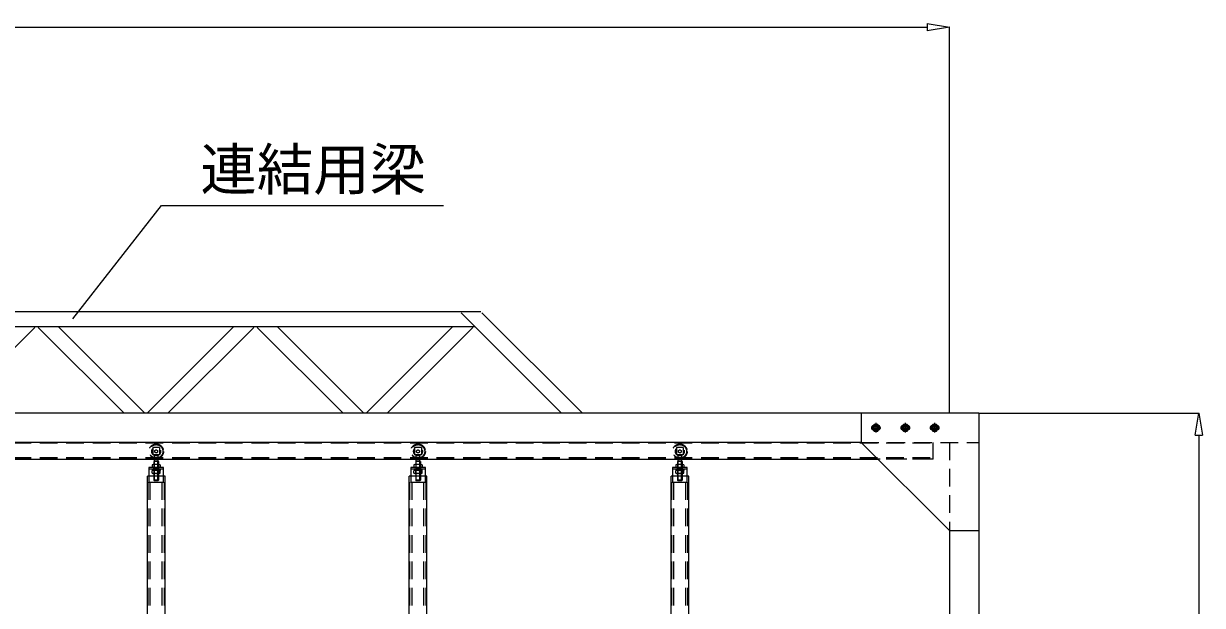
# Model space of a CAD drawing. Units: millimetres, scale not verified. Extents: x -12406 to 12406, y -8553 to 8553.
# Drawn here: x -2011 to 2000, y -1067 to 914 of the extents above; entities that cross this region are included whole.
import ezdxf
from ezdxf.enums import TextEntityAlignment as Align

# ---------------------------------------------------------------- set-up
doc = ezdxf.new("R2010")
doc.units = ezdxf.units.MM
doc.header["$LTSCALE"] = 50
doc.linetypes.add('CHAIN2', pattern=[12, 9, -1, 1, -1])
doc.linetypes.add('DASHED1', pattern=[1.8, 1.2, -0.6])
for name, color, linetype, lineweight in [('0-0_0', 7, 'Continuous', 9), ('0-3_CYG-117', 7, 'Continuous', 9), ('0-B_TEXT', 7, 'Continuous', 9), ('0-F_寸法', 7, 'Continuous', 9)]:
    doc.layers.add(name, color=color, linetype=linetype, lineweight=lineweight)
doc.styles.add('ＭＳ ゴシック', font='')
doc.styles.get('ＭＳ ゴシック').set_extended_font_data('MS Gothic')

msp = doc.modelspace()

# ---------------------------------------------------------------- linework, layer by layer
at = {"layer": '0-0_0'}
for p, q in [((1238.96, -412.03), (1988.63, -412.03)), ((1987.63, -487.03), (1987.63, -4837.03))]:
    msp.add_line(p, q, dxfattribs=at)
at = {"layer": '0-0_0', "color": 134}
for p, q in [((1975.13, -487.03), (1987.63, -412.03)), ((1987.63, -412.03), (2000.13, -487.03)), ((1975.13, -487.03), (2000.13, -487.03))]:
    msp.add_line(p, q, dxfattribs=at)
at = {"layer": '0-3_CYG-117'}
for p, q in [((-454.99, -67.28), (-8967, -67.28)), ((-182.75, -409.85), (-522.82, -70.21)), ((-111.99, -409.85), (-451.99, -70.28)), ((-3304.93, -117.28), (-475.69, -117.28)), ((-2263.43, -409.85), (-1973.48, -120.26)), ((-1671.75, -409.85), (-1961.7, -120.26)), ((-1600.99, -409.85), (-1892.34, -118.87)), ((-1588.69, -409.85), (-1298.08, -119.6)), ((-1517.93, -409.85), (-1227.98, -120.26)), ((-926.25, -409.85), (-1216.21, -120.26)), ((-855.49, -409.85), (-1146.11, -119.6)), ((-843.19, -409.85), (-552.58, -119.6)), ((-772.43, -409.85), (-482.48, -120.26)), ((1238.96, -412.03), (-3354.99, -412.03)), ((1238.96, -412.03), (1238.96, -4412.03)), ((838.96, -512.03), (-10261.02, -512.03)), ((-10318.02, -569.03), (895.96, -569.03)), ((-1585.13, -597.26), (-1585.13, -647.26)), ((-1574.16, -588.27), (-1574.16, -596.22)), ((-1549.89, -587.27), (-1570.99, -587.27)), ((-1549.89, -597.22), (-1570.99, -597.22)), ((-1566.35, -575.45), (-1568.14, -577.25)), ((-1552.14, -577.25), (-1568.14, -577.25)), ((-1568.14, -577.25), (-1568.14, -587.27)), ((-1567.23, -588.27), (-1567.23, -596.22)), ((-1566.39, -575.45), (-1566.39, -566.65)), ((-1553.94, -575.45), (-1566.35, -575.45)), ((-1566.14, -587.27), (-1566.14, -575.45)), ((-1554.14, -587.27), (-1554.14, -575.45)), ((-1552.14, -577.25), (-1553.94, -575.45)), ((-1553.89, -575.45), (-1553.89, -566.65)), ((-1553.38, -588.27), (-1553.38, -596.22)), ((-1552.14, -577.25), (-1552.14, -587.27)), ((-1546.44, -588.27), (-1546.44, -596.22)), ((-683.16, -588.27), (-683.16, -596.22)), ((-658.89, -587.27), (-680, -587.27)), ((-658.89, -597.22), (-680, -597.22)), ((-675.35, -575.45), (-677.14, -577.25)), ((-661.14, -577.25), (-677.14, -577.25)), ((-677.14, -577.25), (-677.14, -587.27)), ((-676.23, -588.27), (-676.23, -596.22)), ((-675.39, -575.45), (-675.39, -566.65)), ((-675.14, -587.27), (-675.14, -575.45)), ((-663.14, -587.27), (-663.14, -575.45)), ((-662.89, -575.45), (-662.89, -566.65)), ((-662.38, -588.27), (-662.38, -596.22)), ((-661.14, -577.25), (-661.14, -587.27)), ((-655.45, -588.27), (-655.45, -596.22)), ((207.84, -588.27), (207.84, -596.22)), ((232.11, -587.27), (211.01, -587.27)), ((232.11, -597.22), (211.01, -597.22)), ((215.66, -575.45), (213.85, -577.25)), ((229.86, -577.25), (213.85, -577.25)), ((213.85, -577.25), (213.85, -587.27)), ((214.77, -588.27), (214.77, -596.22)), ((215.6, -575.45), (215.6, -566.65)), ((215.85, -587.27), (215.85, -575.45)), ((227.86, -587.27), (227.86, -575.45)), ((228.1, -575.45), (228.1, -566.65)), ((228.62, -588.27), (228.62, -596.22)), ((229.86, -577.25), (229.86, -587.27)), ((235.56, -588.27), (235.56, -596.22)), ((-1590.13, -4847.05), (-1590.13, -627.26)), ((-1585.13, -627.26), (-1590.13, -627.26)), ((-1530.13, -627.26), (-1535.13, -627.26)), ((-1530.13, -4847.05), (-1530.13, -627.26)), ((-699.13, -4847.05), (-699.13, -627.26)), ((-694.13, -627.26), (-699.13, -627.26)), ((-639.13, -627.26), (-644.13, -627.26)), ((-639.13, -4847.05), (-639.13, -627.26)), ((191.87, -4847.05), (191.87, -627.26)), ((196.87, -627.26), (191.87, -627.26)), ((251.87, -627.26), (246.86, -627.26)), ((251.87, -4847.05), (251.87, -627.26)), ((1138.96, -812.03), (1138.96, -4812.03))]:
    msp.add_line(p, q, dxfattribs=at)
at = {"layer": '0-3_CYG-117', "linetype": 'CHAIN2'}
for p, q in [((872.46, -462.03), (905.46, -462.03)), ((888.96, -445.53), (888.96, -478.53)), ((972.46, -462.03), (1005.46, -462.03)), ((988.96, -445.53), (988.96, -478.53)), ((1072.46, -462.03), (1105.46, -462.03)), ((1088.96, -445.53), (1088.96, -478.53))]:
    msp.add_line(p, q, dxfattribs=at)
at = {"layer": '0-3_CYG-117', "linetype": 'DASHED1'}
for p, q in [((-10506.02, -513.63), (1083.96, -513.63)), ((838.96, -512.03), (1238.96, -512.03)), ((1083.96, -569.03), (1083.96, -512.03)), ((1138.96, -512.03), (1138.96, -812.03)), ((-1571.63, -529.45), (-1571.63, -554.45)), ((-1548.63, -529.45), (-1571.63, -529.45)), ((-1548.63, -554.45), (-1571.63, -554.45)), ((-1566.38, -566.65), (-1566.38, -554.45)), ((-1553.88, -566.65), (-1553.88, -554.45)), ((-1548.63, -529.45), (-1548.63, -554.45)), ((-680.63, -529.45), (-680.63, -554.45)), ((-657.63, -529.45), (-680.63, -529.45)), ((-657.63, -554.45), (-680.63, -554.45)), ((-675.38, -566.65), (-675.38, -554.45)), ((-662.88, -566.65), (-662.88, -554.45)), ((-657.63, -529.45), (-657.63, -554.45)), ((210.37, -529.45), (210.37, -554.45)), ((233.37, -529.45), (210.37, -529.45)), ((233.37, -554.45), (210.37, -554.45)), ((215.61, -566.65), (215.61, -554.45)), ((228.11, -566.65), (228.11, -554.45)), ((233.37, -529.45), (233.37, -554.45)), ((-10506.02, -563.03), (1083.96, -563.03)), ((-10506.02, -567.43), (1083.96, -567.43)), ((-1568.14, -587.27), (-1568.14, -640.44)), ((-1566.14, -642.45), (-1566.14, -587.27)), ((-1554.14, -642.45), (-1554.14, -587.27)), ((-1552.14, -587.27), (-1552.14, -640.44)), ((-677.14, -587.27), (-677.14, -640.44)), ((-675.14, -642.45), (-675.14, -587.27)), ((-663.14, -642.45), (-663.14, -587.27)), ((-661.14, -587.27), (-661.14, -640.44)), ((213.85, -587.27), (213.85, -640.44)), ((215.85, -642.45), (215.85, -587.27)), ((227.86, -642.45), (227.86, -587.27)), ((229.86, -587.27), (229.86, -640.44)), ((1083.96, -569.03), (895.96, -569.03)), ((-1587.83, -4847.26), (-1587.83, -627.26)), ((-1535.13, -603.26), (-1585.13, -603.26)), ((-1535.13, -627.26), (-1585.13, -627.26)), ((-1580.13, -4847.26), (-1580.13, -627.26)), ((-1574.16, -616.17), (-1574.16, -608.27)), ((-1573.64, -603.27), (-1573.64, -607.27)), ((-1546.64, -603.27), (-1573.64, -603.27)), ((-1549.89, -617.17), (-1570.99, -617.17)), ((-1567.23, -616.17), (-1567.23, -608.27)), ((-1565.14, -603.27), (-1559.05, -607.17)), ((-1560.14, -603.27), (-1554.05, -607.17)), ((-1552.14, -640.44), (-1554.14, -642.45)), ((-1553.38, -616.17), (-1553.38, -608.27)), ((-1546.44, -616.17), (-1546.44, -608.27)), ((-1540.13, -4847.26), (-1540.13, -627.26)), ((-1532.44, -4847.26), (-1532.44, -627.26)), ((-696.83, -4847.26), (-696.83, -627.26)), ((-644.13, -603.26), (-694.13, -603.26)), ((-644.13, -627.26), (-694.13, -627.26)), ((-689.13, -4847.26), (-689.13, -627.26)), ((-683.16, -616.17), (-683.16, -608.27)), ((-682.64, -603.27), (-682.64, -607.27)), ((-655.64, -603.27), (-682.64, -603.27)), ((-655.64, -607.27), (-682.64, -607.27)), ((-658.89, -617.17), (-680, -617.17)), ((-661.14, -640.44), (-677.14, -640.44)), ((-677.14, -640.44), (-675.14, -642.45)), ((-676.23, -616.17), (-676.23, -608.27)), ((-674.14, -603.27), (-668.05, -607.17)), ((-669.14, -603.27), (-663.04, -607.17)), ((-661.14, -640.44), (-663.14, -642.45)), ((-662.38, -616.17), (-662.38, -608.27)), ((-655.64, -603.27), (-655.64, -607.27)), ((-655.45, -616.17), (-655.45, -608.27)), ((-649.13, -4847.26), (-649.13, -627.26)), ((-641.43, -4847.26), (-641.43, -627.26)), ((194.17, -4847.26), (194.17, -627.26)), ((246.86, -603.26), (196.87, -603.26)), ((246.86, -627.26), (196.87, -627.26)), ((201.87, -4847.26), (201.87, -627.26)), ((207.84, -616.17), (207.84, -608.27)), ((208.35, -603.27), (208.35, -607.27)), ((235.35, -603.27), (208.35, -603.27)), ((235.35, -607.27), (208.35, -607.27)), ((232.11, -617.17), (211.01, -617.17)), ((229.86, -640.44), (213.85, -640.44)), ((213.85, -640.44), (215.85, -642.45)), ((214.77, -616.17), (214.77, -608.27)), ((216.86, -603.27), (222.96, -607.17)), ((221.85, -603.27), (227.95, -607.17)), ((229.86, -640.44), (227.86, -642.45)), ((228.62, -616.17), (228.62, -608.27)), ((235.35, -603.27), (235.35, -607.27)), ((235.56, -616.17), (235.56, -608.27)), ((241.87, -4847.26), (241.87, -627.26)), ((249.56, -4847.26), (249.56, -627.26)), ((-1554.14, -642.45), (-1566.14, -642.45)), ((-663.14, -642.45), (-675.14, -642.45)), ((227.86, -642.45), (215.85, -642.45))]:
    msp.add_line(p, q, dxfattribs=at)
at = {"layer": '0-3_CYG-117'}
for points in [[(838.96, -412.03), (838.96, -512.03), (1138.96, -812.03), (1238.96, -812.03)], [(-1585.13, -647.26), (-1535.13, -647.26), (-1535.13, -597.26), (-1585.13, -597.26)], [(-661.14, -577.25), (-662.95, -575.45), (-675.35, -575.45)], [(229.86, -577.25), (228.05, -575.45), (215.66, -575.45)]]:
    msp.add_lwpolyline(points, dxfattribs=at)
for points in [[(895.31, -451.03), (882.61, -451.03), (876.25, -462.03), (882.61, -473.03), (895.31, -473.03), (901.66, -462.03)], [(995.31, -451.03), (982.61, -451.03), (976.25, -462.03), (982.61, -473.03), (995.31, -473.03), (1001.66, -462.03)], [(1095.31, -451.03), (1082.61, -451.03), (1076.25, -462.03), (1082.61, -473.03), (1095.31, -473.03), (1101.66, -462.03)], [(-694.13, -647.26), (-644.13, -647.26), (-644.13, -597.26), (-694.13, -597.26)], [(196.87, -647.26), (246.86, -647.26), (246.86, -597.26), (196.87, -597.26)]]:
    msp.add_lwpolyline(points, close=True, dxfattribs=at)
at = {"layer": '0-3_CYG-117', "linetype": 'DASHED1'}
for points in [[(-1546.64, -603.27), (-1546.64, -607.27), (-1573.64, -607.27)], [(-1552.14, -640.44), (-1568.14, -640.44), (-1566.14, -642.45)]]:
    msp.add_lwpolyline(points, dxfattribs=at)
at = {"layer": '0-3_CYG-117'}
for centre, radius in [((888.96, -462.03), 11), ((888.96, -462.03), 7.5), ((888.96, -462.03), 7), ((888.96, -462.03), 5.92), ((988.96, -462.03), 11), ((988.96, -462.03), 7.5), ((988.96, -462.03), 7), ((988.96, -462.03), 5.92), ((1088.96, -462.03), 11), ((1088.96, -462.03), 7.5), ((1088.96, -462.03), 7), ((1088.96, -462.03), 5.92)]:
    msp.add_circle(centre, radius, dxfattribs=at)
at = {"layer": '0-3_CYG-117', "linetype": 'DASHED1'}
for centre, radius in [((-1560.13, -542.45), 25), ((-1560.13, -542.45), 23), ((-669.13, -542.45), 25), ((-669.13, -542.45), 23), ((221.86, -542.45), 25), ((221.86, -542.45), 23), ((-1560.13, -542.45), 15), ((-1560.13, -542.45), 5), ((-669.13, -542.45), 15), ((-669.13, -542.45), 5), ((221.86, -542.45), 15), ((221.86, -542.45), 5)]:
    msp.add_circle(centre, radius, dxfattribs=at)
at = {"layer": '0-3_CYG-117'}
for centre, radius, start, end in [((880.96, -462.03), 7.5, 101.415, 258.585), ((888.96, -462.03), 12, 126.444, 173.556), ((888.96, -462.03), 12, 186.444, 233.556), ((888.96, -462.03), 12, 66.444, 113.556), ((888.96, -462.03), 12, 246.444, 293.556), ((888.96, -462.03), 12, 6.444, 53.556), ((888.96, -462.03), 12, 306.444, 353.556), ((896.96, -462.03), 7.5, 281.415, 78.585), ((980.96, -462.03), 7.5, 101.415, 258.585), ((988.96, -462.03), 12, 126.444, 173.556), ((988.96, -462.03), 12, 186.444, 233.556), ((988.96, -462.03), 12, 66.444, 113.556), ((988.96, -462.03), 12, 246.444, 293.556), ((988.96, -462.03), 12, 6.444, 53.556), ((988.96, -462.03), 12, 306.444, 353.556), ((996.96, -462.03), 7.5, 281.415, 78.585), ((1080.96, -462.03), 7.5, 101.415, 258.585), ((1088.96, -462.03), 12, 126.444, 173.556), ((1088.96, -462.03), 12, 186.444, 233.556), ((1088.96, -462.03), 12, 66.444, 113.556), ((1088.96, -462.03), 12, 246.444, 293.556), ((1088.96, -462.03), 12, 6.444, 53.556), ((1088.96, -462.03), 12, 306.444, 353.556), ((1096.96, -462.03), 7.5, 281.415, 78.585), ((-1570.7, -593.73), 6.46, 57.58, 122.42), ((-1570.7, -590.76), 6.46, 237.58, 302.42), ((-1560.3, -611.76), 24.49, 73.565, 106.435), ((-1560.3, -572.73), 24.49, 253.565, 286.435), ((-1549.91, -593.77), 6.5, 57.795, 122.205), ((-1549.91, -590.72), 6.5, 237.795, 302.205), ((-679.69, -593.73), 6.46, 57.58, 122.42), ((-679.69, -590.76), 6.46, 237.58, 302.42), ((-669.3, -611.76), 24.49, 73.565, 106.435), ((-669.3, -572.73), 24.49, 253.565, 286.435), ((-658.91, -593.77), 6.5, 57.795, 122.205), ((-658.91, -590.72), 6.5, 237.795, 302.205), ((211.3, -593.73), 6.46, 57.58, 122.42), ((211.3, -590.76), 6.46, 237.58, 302.42), ((221.7, -611.76), 24.49, 73.565, 106.435), ((221.7, -572.73), 24.49, 253.565, 286.435), ((232.09, -593.77), 6.5, 57.795, 122.205), ((232.09, -590.72), 6.5, 237.795, 302.205)]:
    msp.add_arc(centre, radius, start, end, dxfattribs=at)
at = {"layer": '0-3_CYG-117', "linetype": 'DASHED1'}
for centre, radius, start, end in [((-1570.7, -613.73), 6.46, 57.58, 122.42), ((-1570.7, -610.72), 6.46, 237.58, 302.42), ((-1560.3, -631.76), 24.49, 73.565, 106.435), ((-1560.3, -592.68), 24.49, 253.565, 286.435), ((-1549.91, -613.77), 6.5, 57.795, 122.205), ((-1549.91, -610.67), 6.5, 237.795, 302.205), ((-679.69, -613.73), 6.46, 57.58, 122.42), ((-679.69, -610.72), 6.46, 237.58, 302.42), ((-669.3, -631.76), 24.49, 73.565, 106.435), ((-669.3, -592.68), 24.49, 253.565, 286.435), ((-658.91, -613.77), 6.5, 57.795, 122.205), ((-658.91, -610.67), 6.5, 237.795, 302.205), ((211.3, -613.73), 6.46, 57.58, 122.42), ((211.3, -610.72), 6.46, 237.58, 302.42), ((221.7, -631.76), 24.49, 73.565, 106.435), ((221.7, -592.68), 24.49, 253.565, 286.435), ((232.09, -613.77), 6.5, 57.795, 122.205), ((232.09, -610.67), 6.5, 237.795, 302.205)]:
    msp.add_arc(centre, radius, start, end, dxfattribs=at)
at = {"layer": '0-B_TEXT'}
for p, q in [((-1843.7, -91.55), (-1541.72, 294.59)), ((-1541.72, 294.59), (-582.49, 294.59))]:
    msp.add_line(p, q, dxfattribs=at)
at = {"layer": '0-F_寸法'}
for p, q in [((-10486.02, 901.74), (1063.96, 901.74)), ((1138.96, -411.03), (1138.96, 902.74))]:
    msp.add_line(p, q, dxfattribs=at)
at = {"layer": '0-F_寸法', "color": 134}
for p, q in [((1063.96, 914.24), (1138.96, 901.74)), ((1063.96, 914.24), (1063.96, 889.24)), ((1138.96, 901.74), (1063.96, 889.24))]:
    msp.add_line(p, q, dxfattribs=at)

# ---------------------------------------------------------------- texts
at = {"layer": '0-B_TEXT', "style": 'ＭＳ ゴシック'}
msp.add_text('連結用梁', height=140.8, dxfattribs=at).set_placement((-1409.72, 305.29), align=Align.BOTTOM_LEFT)

doc.saveas('drawing.dxf')
